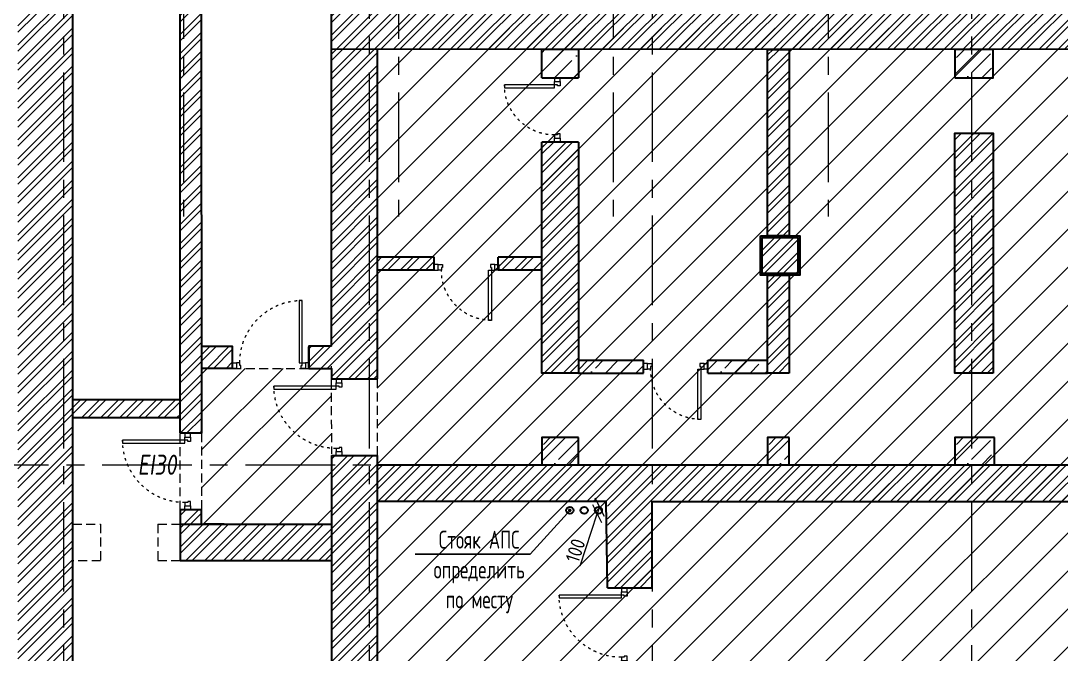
# Model space of a CAD drawing. Header units: millimetres. Extents: x -8689834 to 9419935, y 0 to 233063.
# Drawn here: x -334443 to -319917, y 72520 to 81366 of the extents above; entities that cross this region are included whole.
import ezdxf
from ezdxf import colors
from ezdxf.entities.mleader import LeaderData, LeaderLine
from ezdxf.math import Vec2, Vec3

# ---------------------------------------------------------------- set-up
doc = ezdxf.new("R2010")
doc.units = ezdxf.units.MM
doc.header["$MEASUREMENT"] = 0
for name, pattern in [('ACAD_ISO03W100', [30, 12, -18]), ('CENTER', [2, 1.25, -0.25, 0.25, -0.25]), ('TRATTEGGIATA', [0.75, 0.5, -0.25])]:
    doc.linetypes.add(name, pattern=pattern)
doc.layers.get('0').update_dxf_attribs({"color": 250, "lineweight": 9})
for name, color, linetype, lineweight in [('!!!_АР_перегородки блоки', 7, 'Continuous', 5), ('АР_Двери', 175, 'Continuous', 18), ('АР_МосжилНии_Стены', 127, 'Continuous', 30), ('АР_Оси', 195, 'Continuous', 9), ('АР_Отметки', 250, 'Continuous', 15), ('АР_Перегородки кирпич', 244, 'Continuous', 30), ('АР_Перегородки_кирпич_Штрих', 244, 'Continuous', 5), ('АР_Штриховка кирпич', 250, 'Continuous', 9), ('АР_Штриховка монолит', 250, 'Continuous', 9), ('Отв.СС', 234, 'Continuous', 9), ('Подвал', 250, 'Continuous', 30), ('СС_СКК_Лоток', 170, 'Continuous', 25)]:
    doc.layers.add(name, color=color, linetype=linetype, lineweight=lineweight)
doc.layers.add('АР_ПБ_Двери', color=7, linetype='Continuous', lineweight=15, true_color=0xdb0000)
doc.styles.add('GOST Common', font='GOST Common.ttf', dxfattribs={"width": 0.9, "height": 200})
doc.styles.add('ISOCPEUR', font='isocpeur.ttf', dxfattribs={"width": 0.7})
doc.styles.add('Архитект', font='isocpeur.ttf', dxfattribs={"width": 0.8, "oblique": 8})
doc.dimstyles.new('ADSK_Основной_2_мм', dxfattribs={"dimscale": 304.8, "dimtxt": 201.142999, "dimasz": 0.656168, "dimexe": 0.492126, "dimexo": 0.492126, "dimgap": 0.098425, "dimtad": 1, "dimdec": 1, "dimrnd": 0.1, "dimdsep": 46, "dimtxsty": 'GOST Common', "dimblk1": 'OBLIQUE', "dimblk2": 'OBLIQUE', "dimsah": 1, "dimcen": 0.09, "dimdle": 0.492126, "dimazin": 2, "dimtfac": 1, "dimtdec": 4, "dimtix": 1, "dimtmove": 0, "dimatfit": 3, "dimfxl": 1, "dimtvp": 1, "dimtolj": 1, "dimtzin": 0, "dimlwd": 20, "dimlwe": 20, "dimarcsym": 2})

# ---------------------------------------------------------------- blocks, each defined once
blk = doc.blocks.new('*U246')
for points in [[(-55, -80), (-55, 0), (-115, 0), (-115, -40), (-100, -40), (-100, -80), (-55, -80)], [(0, 0), (0, -80), (-55, -80), (-55, 0), (0, 0)], [(-1070, 0), (-1070, -80), (-1015, -80), (-1015, 0), (-1070, 0)], [(-1015, -80), (-1015, 0), (-955, 0), (-955, -40), (-970, -40), (-970, -80), (-1015, -80)]]:
    blk.add_lwpolyline(points)
blk.add_lwpolyline([(-100, -80), (-100, -950), (-140, -950), (-140, -80)], close=True)
at = {"linetype": 'ACAD_ISO03W100', "ltscale": 3}
blk.add_arc((-100, -80), 870, 180, 270, dxfattribs=at)
blk = doc.blocks.new('*U276')
blk.add_lwpolyline([(-100, 80), (-100, 780), (-140, 780), (-140, 80)], close=True)
for points in [[(-900, 0), (-900, 80), (-845, 80), (-845, 0), (-900, 0)], [(-845, 80), (-845, 0), (-785, 0), (-785, 40), (-800, 40), (-800, 80), (-845, 80)], [(-55, 80), (-55, 0), (-115, 0), (-115, 40), (-100, 40), (-100, 80), (-55, 80)], [(0, 0), (0, 80), (-55, 80), (-55, 0), (0, 0)]]:
    blk.add_lwpolyline(points)
at = {"linetype": 'ACAD_ISO03W100', "ltscale": 3}
blk.add_arc((-100, 80), 700, 90, 180, dxfattribs=at)
blk = doc.blocks.new('*U277')
for points in [[(-55, -80), (-55, 0), (-115, 0), (-115, -40), (-100, -40), (-100, -80), (-55, -80)], [(0, 0), (0, -80), (-55, -80), (-55, 0), (0, 0)], [(-900, 0), (-900, -80), (-845, -80), (-845, 0), (-900, 0)], [(-845, -80), (-845, 0), (-785, 0), (-785, -40), (-800, -40), (-800, -80), (-845, -80)]]:
    blk.add_lwpolyline(points)
blk.add_lwpolyline([(-100, -80), (-100, -780), (-140, -780), (-140, -80)], close=True)
at = {"linetype": 'ACAD_ISO03W100', "ltscale": 3}
blk.add_arc((-100, -80), 700, 180, 270, dxfattribs=at)
blk = doc.blocks.new('_DotSmall')
at = {"color": 0, "linetype": 'ByBlock', "const_width": 0.5}
blk.add_lwpolyline([(-0.0625, 0, 1), (0.0625, 0, 1)], format="xyb", close=True, dxfattribs=at)
blk = doc.blocks.new('_Oblique')
at = {"color": 0, "linetype": 'ByBlock', "lineweight": -2}
blk.add_line((-0.5, -0.5), (0.5, 0.5), dxfattribs=at)
blk = doc.blocks.new('*D1388')
at = {"layer": 'Отв.СС', "color": 0, "lineweight": 20, "transparency": 16777216}
for p in [(-326363, 74576), (-326633, 73754)]:
    blk.add_line(p, (-326394, 74481), dxfattribs=at)
at = {"layer": 'Отв.СС', "color": 0, "lineweight": 20, "transparency": 16777216, "xscale": 200, "yscale": 200, "zscale": 200}
for p, rotation in [((-326363, 74576), 251.8251707243051), ((-326394, 74481), 71.82517072430504)]:
    blk.add_blockref('_Oblique', p, dxfattribs=dict(at, rotation=rotation))
at = {"layer": 'Отв.СС', "color": 0, "transparency": 16777216, "insert": (-326700, 73968), "char_height": 200, "attachment_point": 5, "rotation": 71.8252, "style": 'GOST Common'}
blk.add_mtext('\\A1;100', dxfattribs=at)
blk = doc.blocks.new('_Dot')
at = {"color": 0, "linetype": 'ByBlock', "lineweight": -2}
blk.add_line((-0.5, 0), (-1, 0), dxfattribs=at)
at = {"color": 0, "linetype": 'ByBlock', "const_width": 0.5}
blk.add_lwpolyline([(-0.25, 0, 1), (0.25, 0, 1)], format="xyb", close=True, dxfattribs=at)
blk = doc.blocks.new('*U1732')
for points in [[(-55, -80), (-55, 0), (-115, 0), (-115, -40), (-100, -40), (-100, -80), (-55, -80)], [(0, 0), (0, -80), (-55, -80), (-55, 0), (0, 0)], [(-1070, 0), (-1070, -80), (-1015, -80), (-1015, 0), (-1070, 0)], [(-1015, -80), (-1015, 0), (-955, 0), (-955, -40), (-970, -40), (-970, -80), (-1015, -80)]]:
    blk.add_lwpolyline(points)
blk.add_lwpolyline([(-100, -80), (-100, -950), (-140, -950), (-140, -80)], close=True)
at = {"linetype": 'ACAD_ISO03W100', "ltscale": 3}
blk.add_arc((-100, -80), 870, 180, 270, dxfattribs=at)

msp = doc.modelspace()

# ---------------------------------------------------------------- hatches: boundary and pattern name
at = {"layer": '!!!_АР_перегородки блоки', "lineweight": 5, "ltscale": 100, "true_color": 0x636466}
h = msp.add_hatch(dxfattribs=at)
h.set_pattern_fill('ANSI31', color=251, scale=3000, angle=180, style=0)
h.paths.add_polyline_path([(-327484.708, 61936.604), (-327484.708, 62094), (-326484.708, 62094), (-326484.708, 61936.604), (-326484.708, 61850.244), (-326197.463, 61850.244), (-326197.463, 71514.553), (-325612.063, 71514.553), (-295741.642, 71514.553), (-295741.641, 71680), (-295741.641, 81263.107), (-329468.316, 81263.107), (-329468.316, 61850.244), (-327484.708, 61850.244)])
h = msp.add_hatch(dxfattribs=at)
h.set_pattern_fill('ANSI31', color=251, scale=3000, angle=180, style=0)
h.paths.add_polyline_path([(-330105.469, 74335.57), (-331919.42, 74332.351), (-331922.606, 76510.532), (-330108.656, 76511.461)])
at = {"layer": 'АР_Перегородки_кирпич_Штрих', "ltscale": 100}
h = msp.add_hatch(dxfattribs=at)
h.set_pattern_fill('ANSI32', color=256, scale=500)
h.paths.add_polyline_path([(-332219.281, 76075.325), (-333716.827, 76075.325), (-333716.827, 75825.325), (-332219.29, 75825.325)])
at = {"layer": 'АР_Штриховка кирпич', "ltscale": 100}
h = msp.add_hatch(dxfattribs=at)
h.set_pattern_fill('ANSI32', color=256, scale=500)
h.paths.add_polyline_path([(-329468.316, 82685.682), (-329972.026, 82685.682), (-329971.609, 84865.189), (-329569.454, 84865.112), (-329569.454, 83085.5), (-329065.818, 83085.5), (-329065.818, 81775.682), (-296113.817, 81775.661), (-296113.817, 83086), (-295478.348, 83086), (-295478.348, 86252.637), (-295076.831, 86252.633), (-295076.831, 82685.682), (-295715.317, 82685.682), (-295715.317, 81707.5), (-295705.291, 80957.162), (-329468.316, 80969.003)])
h = msp.add_hatch(dxfattribs=at)
h.set_pattern_fill('ANSI32', color=256, scale=500)
h.paths.add_polyline_path([(-339853.318, 82050.5), (-330106.827, 82051.497), (-330106.828, 80969.207), (-329468.316, 80969.003), (-329468.316, 82685.682), (-329576.827, 82685.682), (-329971.818, 82685.755), (-340493.318, 82685.682), (-340493.318, 64815.685), (-346842.012, 64815.685), (-346842.012, 55105.682), (-333741.706, 55105.68), (-333741.706, 61455.681), (-332347.87, 61455.684), (-332347.87, 62094), (-334239.751, 62094), (-334239.751, 55506.503), (-346441.827, 55506.497), (-346441.082, 64414.997), (-340492.572, 64415.003), (-340517.573, 61455.682), (-334214.005, 61455.682), (-334225.318, 62094.728), (-339853.263, 62094.728), (-339853.372, 64904.622)])
h = msp.add_hatch(dxfattribs=at)
h.set_pattern_fill('ANSI32', color=256, scale=500)
h.paths.add_polyline_path([(-333716.86, 82685.681), (-334136.666, 82685.681), (-334136.666, 62094), (-333716.794, 62094)])
h.paths.add_polyline_path([(-334136.666, 82685.682), (-334484.741, 82685.681), (-334484.741, 62094), (-334136.666, 62094)])
h = msp.add_hatch(dxfattribs=at)
h.set_pattern_fill('ANSI32', color=256, scale=500)
h.paths.add_polyline_path([(-332219.797, 75648.813), (-332218.616, 82051.51), (-331922.35, 82051.488), (-331922.119, 75607.235), (-332221.997, 75607.235), (-332219.297, 75648.769)])
h = msp.add_hatch(dxfattribs=at)
h.set_pattern_fill('ANSI32', color=256, scale=500)
h.paths.add_polyline_path([(-330106.213, 80969.137), (-329467.316, 80969.093), (-329468.316, 76363.5), (-330106.827, 76363.5), (-330106.827, 76510.844), (-330420.655, 76510.82), (-330420.655, 76821.958), (-330106.295, 76821.934)])
h = msp.add_hatch(dxfattribs=at)
h.set_pattern_fill('ANSI32', color=256, scale=500)
h.paths.add_polyline_path([(-324018.299, 80967.052), (-323719.939, 80967.025), (-323719.368, 78362.828), (-324017.342, 78362.81)])
h = msp.add_hatch(dxfattribs=at)
h.set_pattern_fill('ANSI32', color=256, scale=500)
h.paths.add_polyline_path([(-321403.962, 76683.99), (-321403.519, 79796.715), (-320864.838, 79796.671), (-320865.281, 76443.946), (-321403.576, 76443.946), (-321403.576, 76683.946)])
h = msp.add_hatch(dxfattribs=at)
h.set_pattern_fill('ANSI32', color=256, scale=500)
h.paths.add_polyline_path([(-327169.704, 76683.99), (-327169.261, 79671.298), (-326656.884, 79671.254), (-326657.327, 76443.946), (-327169.318, 76443.946), (-327169.318, 76683.946)])
h = msp.add_hatch(dxfattribs=at)
h.set_pattern_fill('ANSI32', color=256, scale=500)
h.paths.add_polyline_path([(-324118.299, 78362.828), (-323567.628, 78362.793), (-323567.057, 77812.819), (-324117.342, 77812.81)])
h = msp.add_hatch(dxfattribs=at)
h.set_pattern_fill('ANSI32', color=256, scale=500)
h.paths.add_polyline_path([(-329469.273, 78062.464), (-328671.477, 78062.433), (-328670.907, 77882.459), (-329468.316, 77882.446)])
h = msp.add_hatch(dxfattribs=at)
h.set_pattern_fill('ANSI32', color=256, scale=500)
h.paths.add_polyline_path([(-327777.279, 78062.464), (-327169.603, 78062.433), (-327169.033, 77882.459), (-327776.323, 77882.446)])
h = msp.add_hatch(dxfattribs=at)
h.set_pattern_fill('ANSI32', color=256, scale=500)
h.paths.add_polyline_path([(-324018.347, 77813.023), (-323719.987, 77812.997), (-323719.417, 76444.159), (-324017.391, 76444.141)])
h = msp.add_hatch(dxfattribs=at)
h.set_pattern_fill('ANSI32', color=256, scale=500)
h.paths.add_polyline_path([(-331920.247, 76821.976), (-331490.94, 76821.945), (-331490.37, 76510.858), (-331919.291, 76510.844)])
h = msp.add_hatch(dxfattribs=at)
h.set_pattern_fill('ANSI32', color=256, scale=500)
h.paths.add_polyline_path([(-330107.214, 62334.044), (-330107.02, 75293.522), (-329468.123, 75293.478), (-329468.316, 62094), (-330106.827, 62094), (-330106.827, 62334)])
h = msp.add_hatch(dxfattribs=at)
h.set_pattern_fill('ANSI32', color=256, scale=500)
h.paths.add_polyline_path([(-314247.975, 75165.375), (-314248.018, 74653.009), (-329468.316, 74654.009), (-329468.316, 75165.99)])
h = msp.add_hatch(dxfattribs=at)
h.set_pattern_fill('ANSI32', color=256, scale=500)
h.paths.add_polyline_path([(-331919.419, 74537.235), (-332219.301, 74537.235), (-332219.301, 74335.028), (-331919.419, 74335.028)])
h.paths.add_polyline_path([(-330106.827, 74335.028), (-331960.604, 74335.028), (-332241.41, 74335.028), (-332219.301, 74335.028), (-332219.301, 73822.611), (-330106.827, 73822.711)])
h.paths.add_polyline_path([(-333716.828, 74335.017), (-333716.83, 74335.018), (-333716.822, 73822.675), (-333716.827, 73822.679)])
h = msp.add_hatch(dxfattribs=at)
h.set_pattern_fill('ANSI32', color=256, scale=500)
h.paths.add_polyline_path([(-326253.183, 74660.017), (-325627.792, 74656.991), (-325627.222, 73443.48), (-326252.227, 73446.462)])
at = {"layer": 'АР_Штриховка монолит', "ltscale": 300}
h = msp.add_hatch(dxfattribs=at)
h.set_pattern_fill('ANSI35', color=256, scale=1500)
h.paths.add_polyline_path([(-327170.274, 80968.106), (-326657.112, 80968.075), (-326656.542, 80567.013), (-327169.318, 80567)])
h = msp.add_hatch(dxfattribs=at)
h.set_pattern_fill('ANSI35', color=256, scale=1200)
h.set_pattern_definition([(45, (21477.85, 4324), (-212.13203, 212.13203), []), (45, (21689.98, 4324), (-212.13203, 212.13203), [375, -75, 0, -75])])
h.paths.add_polyline_path([(-321404.533, 80968.106), (-320891.371, 80968.075), (-320890.8, 80567.013), (-321403.576, 80567)])
h = msp.add_hatch(dxfattribs=at)
h.set_pattern_fill('ANSI35', color=256, scale=1200)
h.set_pattern_definition([(45, (16224.6, 200.95), (-212.13203, 212.13203), []), (45, (16436.73, 200.95), (-212.13203, 212.13203), [375, -75, 0, -75])])
h.paths.add_polyline_path([(-326657.784, 76623.964), (-325749.829, 76623.933), (-325749.259, 76443.959), (-326656.827, 76443.946)])
h = msp.add_hatch(dxfattribs=at)
h.set_pattern_fill('ANSI35', color=256, scale=1200)
h.set_pattern_definition([(45, (18031.88, 200.95), (-212.13203, 212.13203), []), (45, (18244.02, 200.95), (-212.13203, 212.13203), [375, -75, 0, -75])])
h.paths.add_polyline_path([(-324850.5, 76623.964), (-324017.673, 76623.933), (-324017.102, 76443.959), (-324849.544, 76443.946)])
h = msp.add_hatch(dxfattribs=at)
h.set_pattern_fill('ANSI35', color=256, scale=1200)
h.set_pattern_definition([(45, (15712.1, -1077.32), (-212.13203, 212.13203), []), (45, (15924.24, -1077.32), (-212.13203, 212.13203), [375, -75, 0, -75])])
h.paths.add_polyline_path([(-327170.274, 75544.21), (-326657.112, 75544.175), (-326656.542, 75165.691), (-327169.318, 75165.682)])
h = msp.add_hatch(dxfattribs=at)
h.set_pattern_fill('ANSI35', color=256, scale=1200)
h.set_pattern_definition([(45, (18864.04, -1077.32), (-212.13203, 212.13203), []), (45, (19076.17, -1077.32), (-212.13203, 212.13203), [375, -75, 0, -75])])
h.paths.add_polyline_path([(-324018.347, 75544.21), (-323716.806, 75544.175), (-323716.236, 75165.691), (-324017.391, 75165.682)])
h = msp.add_hatch(dxfattribs=at)
h.set_pattern_fill('ANSI35', color=256, scale=1200)
h.set_pattern_definition([(45, (21477.85, -1077.32), (-212.13203, 212.13203), []), (45, (21689.98, -1077.32), (-212.13203, 212.13203), [375, -75, 0, -75])])
h.paths.add_polyline_path([(-321404.532, 75544.21), (-320891.37, 75544.175), (-320890.8, 75165.691), (-321403.576, 75165.682)])

# ---------------------------------------------------------------- linework, layer by layer
at = {"color": 1, "lineweight": 30}
for centre in [(-326778.713, 74528.857), (-326578.713, 74528.857), (-326378.713, 74528.857)]:
    msp.add_circle(centre, 50, dxfattribs=at)
at = {"layer": 'АР_МосжилНии_Стены', "ltscale": 100}
for p, q in [((-332219.297, 75607.235), (-332219.078, 82051.499)), ((-331923.268, 82051.499), (-331919.419, 75607.235)), ((-330106.828, 80826.455), (-330106.827, 82051.5)), ((-329468.316, 80969.003), (-329468.316, 76363.5)), ((-330106.295, 76821.934), (-330106.826, 80826.455)), ((-330420.655, 76510.996), (-330420.655, 76810.874)), ((-331919.419, 75607.235), (-332219.297, 75607.235)), ((-331602.429, 74335.017), (-331883.235, 74335.017)), ((-330106.827, 73822.69), (-332219.302, 73822.69))]:
    msp.add_line(p, q, dxfattribs=at)
for points in [[(-333716.827, 62094), (-333716.827, 62094), (-333716.827, 82051.5)], [(-295079.398, 80956.943), (-330109.369, 80969.228)], [(-327169.318, 80567), (-327169.318, 80968.197), (-326656.827, 80968.197), (-326656.827, 80567)], [(-327169.318, 80567), (-326656.827, 80567)], [(-326656.827, 79671.276), (-326656.827, 76443.946), (-327169.318, 76443.946), (-327169.318, 79671.276)], [(-326656.827, 79671.276), (-327169.318, 79671.276)], [(-328671.192, 78062.446), (-329468.316, 78062.446)], [(-328671.374, 78062.446), (-329268.38, 78062.446)], [(-328671.374, 77882.446), (-328671.374, 78062.446)], [(-328671.192, 77882.446), (-328671.192, 78062.446)], [(-327169.318, 78062.446), (-327776.323, 78062.446)], [(-327776.323, 77882.446), (-327776.323, 78062.446)], [(-328671.192, 77882.446), (-329468.316, 77882.446)], [(-328671.374, 77882.446), (-329268.38, 77882.446)], [(-327169.318, 77882.446), (-327776.323, 77882.446)], [(-331919.291, 76821.958), (-331490.655, 76821.958), (-331490.655, 76510.844), (-331919.291, 76510.844)], [(-330106.295, 76821.934), (-330420.655, 76821.958), (-330420.655, 76510.82), (-330106.827, 76510.844), (-330106.827, 76363.5), (-329468.316, 76363.5)], [(-326656.827, 76623.946), (-325749.544, 76623.946)], [(-325749.544, 76443.946), (-325749.544, 76623.946)], [(-324849.544, 76623.946), (-324017.391, 76623.946)], [(-324849.544, 76443.946), (-324849.544, 76623.946)], [(-326656.827, 76443.946), (-325749.544, 76443.946)], [(-324849.544, 76443.946), (-324017.391, 76443.946)], [(-330106.827, 75293.5), (-330106.827, 62099.438)], [(-330106.827, 75293.5), (-329468.316, 75293.5), (-329468.316, 62094)], [(-329468.316, 75165.682), (-314247.997, 75165.682), (-314247.997, 74654.01)], [(-331919.419, 74335.047), (-331919.419, 74537.235), (-332219.301, 74537.235), (-332219.302, 73822.69)], [(-326252.227, 73446.462), (-326270.773, 74654.009), (-329468.316, 74654.009)], [(-325627.507, 73446.462), (-325627.507, 74654.009), (-318274.066, 74654.01), (-318274.066, 73046.31), (-317829.408, 73046.316), (-317829.408, 73046.316), (-317829.408, 74654.01)], [(-332219.301, 74335.028), (-330106.827, 74335.028)], [(-326252.227, 73446.462), (-325627.507, 73446.462)]]:
    msp.add_lwpolyline(points, dxfattribs=at)
for points in [[(-323716.473, 78362.81), (-324017.342, 78362.81), (-324017.391, 80967.038), (-323716.521, 80967.038)], [(-321403.576, 80567), (-320865.059, 80567), (-320865.059, 80966.08), (-321403.576, 80966.08)], [(-320865.059, 76443.946), (-321403.576, 76443.946), (-321403.576, 79796.693), (-320865.059, 79796.693)], [(-324117.342, 78362.81), (-323567.342, 78362.81), (-323567.342, 77812.81), (-324117.342, 77812.81)], [(-324092.342, 78337.81), (-323592.342, 78337.81), (-323592.342, 77837.81), (-324092.342, 77837.81)], [(-323716.521, 76443.946), (-324017.391, 76443.946), (-324017.342, 77812.81), (-323716.473, 77812.81)], [(-326656.827, 75544.193), (-327169.318, 75544.193), (-327169.318, 75165.682), (-326656.827, 75165.682)], [(-323716.521, 75544.193), (-324017.391, 75544.193), (-324017.391, 75165.682), (-323716.521, 75165.682)], [(-320850.059, 75544.193), (-321403.576, 75544.193), (-321403.576, 75165.682), (-320850.059, 75165.682)]]:
    msp.add_lwpolyline(points, close=True, dxfattribs=at)
at = {"layer": 'АР_Оси', "linetype": 'CENTER', "ltscale": 1000}
for p, q in [((-332172.071, 134363.151), (-332172.071, 78630.803)), ((-329172.071, 134363.151), (-329172.071, 78630.803)), ((-326172.071, 134363.151), (-326172.071, 78630.803)), ((-323172.071, 134363.151), (-323172.071, 78630.803)), ((-329577.01, 53394.411), (-329577.01, 87701.889)), ((-325622.01, 53394.411), (-325622.01, 87701.889)), ((-321167.01, 53394.411), (-321167.01, 87701.889)), ((-333842.01, 53394.411), (-333842.01, 82776.945)), ((-359305.765, 75165.682), (-275708.6, 75165.682))]:
    msp.add_line(p, q, dxfattribs=at)
at = {"layer": 'АР_Перегородки кирпич', "linetype": 'Continuous', "ltscale": 100}
for p, q in [((-333716.827, 76075.325), (-332219.297, 76075.325)), ((-333716.827, 75825.325), (-332219.297, 75825.325))]:
    msp.add_line(p, q, dxfattribs=at)
at = {"layer": 'Подвал', "linetype": 'TRATTEGGIATA', "lineweight": 13, "ltscale": 250}
for p, q in [((-331490.655, 76510.996), (-330420.655, 76510.996)), ((-330109.566, 76544.367), (-330106.827, 75318.147)), ((-329468.316, 76363.5), (-329469.101, 75293.5)), ((-332219.301, 74537.235), (-332219.297, 75607.235)), ((-331919.419, 75607.235), (-331919.419, 74537.235)), ((-333716.827, 74335.018), (-333328.36, 74335.017)), ((-333328.36, 74335.017), (-333328.353, 73822.679)), ((-332528.36, 74335.028), (-332528.353, 73822.689)), ((-333328.353, 73822.679), (-333716.822, 73822.675)), ((-332219.302, 73822.69), (-332528.353, 73822.69))]:
    msp.add_line(p, q, dxfattribs=at)
msp.add_lwpolyline([(-332528.36, 74335.028), (-332219.301, 74335.028)], dxfattribs=at)

# ---------------------------------------------------------------- block references
at = {"layer": 'АР_Двери', "xscale": -1}
for name, p, rotation in [('*U277', (-326911.512, 80571.276), 270), ('*U276', (-327771.374, 77962.446), 180), ('*U1732', (-330415.706, 76510.82), 180), ('*U276', (-324849.544, 76579.358), 180), ('*U246', (-329959.584, 76363.5), 270), ('*U246', (-332072.058, 75607.235), 270), ('*U246', (-325978.486, 73446.462), 270)]:
    msp.add_blockref(name, p, dxfattribs=dict(at, rotation=rotation))

# ---------------------------------------------------------------- texts
at = {"layer": 'АР_ПБ_Двери', "lineweight": 35, "style": 'Архитект', "oblique": 8, "width": 0.8}
msp.add_text('EI30', height=280, dxfattribs=at).set_placement((-332811.678, 75026.05))

# ---------------------------------------------------------------- dimensions: what is measured, and where the dimension line sits
at = {"layer": 'Отв.СС', "color": 1}
dim = msp.add_diameter_dim_2p(p1=(-326363.117, 74576.363), p2=(-326394.309, 74481.352), dimstyle='ADSK_Основной_2_мм', override={"dimpost": '<>'}, dxfattribs=at)
dim.commit()
dim.dimension.update_dxf_attribs({"geometry": '*D1388', "text_midpoint": (-326699.671, 73967.987)})

# ---------------------------------------------------------------- leaders
at = {"layer": 'АР_Отметки'}
ml = msp.add_multileader_mtext('Standard', dxfattribs=at)
ml.set_content('{\\W0.8;-2,430}', color=256, style='ISOCPEUR')
ml.set_leader_properties(color=256, linetype='Continuous', lineweight=-1)
ml.set_arrow_properties(name='DOTSMALL')
ml.build(insert=Vec2(0, 0))
ml.multileader.update_dxf_attribs({"has_text_frame": 1, "text_left_attachment_type": 4, "text_right_attachment_type": 4, "dogleg_length": 100, "arrow_head_size": 180})
ctx = ml.context
ctx.base_point, ctx.char_height, ctx.arrow_head_size, ctx.landing_gap_size, ctx.plane_origin = Vec3(-336711.886, 117132.656), 250, 180, 50, Vec3(-335659.193, 115477.482)
ctx.left_attachment, ctx.right_attachment = 4, 4
notes = []
notes.append((ctx, [(0, (0, 0, 0), (0, 0), (1, 0), 1, [])]))
ctx.mtext.insert, ctx.mtext.width, ctx.mtext.line_spacing_style, ctx.mtext.flow_direction = Vec3(-336661.886, 117465.989), 852.69703, 2, 5
ml = msp.add_multileader_mtext('Standard', dxfattribs=at)
ml.set_content('{\\W0.8;-2,730}', color=256, style='ISOCPEUR')
ml.set_leader_properties(color=256, linetype='Continuous', lineweight=-1)
ml.set_arrow_properties(name='DOTSMALL')
ml.build(insert=Vec2(0, 0))
ml.multileader.update_dxf_attribs({"has_text_frame": 1, "text_left_attachment_type": 4, "text_right_attachment_type": 4, "dogleg_length": 100, "arrow_head_size": 180})
ctx = ml.context
ctx.base_point, ctx.char_height, ctx.arrow_head_size, ctx.landing_gap_size, ctx.plane_origin = Vec3(-346371.356, 101933.6), 250, 180, 50, Vec3(-346327.75, 100655.48)
ctx.left_attachment, ctx.right_attachment = 4, 4
notes.append((ctx, [(0, (0, 0, 0), (0, 0), (1, 0), 1, [])]))
ctx.mtext.insert, ctx.mtext.width, ctx.mtext.defined_height, ctx.mtext.line_spacing_style, ctx.mtext.flow_direction = Vec3(-346321.356, 102266.933), 769.98896, 343.888, 2, 5
ml = msp.add_multileader_mtext('Standard', dxfattribs=at)
ml.set_content('{\\W0.8;-2,730}', color=256, style='ISOCPEUR')
ml.set_leader_properties(color=256, linetype='Continuous', lineweight=-1)
ml.set_arrow_properties(name='DOTSMALL')
ml.build(insert=Vec2(0, 0))
ml.multileader.update_dxf_attribs({"has_text_frame": 1, "text_left_attachment_type": 4, "text_right_attachment_type": 4, "dogleg_length": 100, "arrow_head_size": 180})
ctx = ml.context
ctx.base_point, ctx.char_height, ctx.arrow_head_size, ctx.landing_gap_size, ctx.plane_origin = Vec3(-343122.46, 91149.378), 250, 180, 50, Vec3(-347780.969, 87297.071)
ctx.left_attachment, ctx.right_attachment = 4, 4
notes.append((ctx, [(0, (0, 0, 0), (0, 0), (1, 0), 1, [])]))
ctx.mtext.insert, ctx.mtext.width, ctx.mtext.defined_height, ctx.mtext.line_spacing_style, ctx.mtext.flow_direction = Vec3(-343072.46, 91482.712), 769.98896, 343.888, 2, 5
ml = msp.add_multileader_mtext('Standard', dxfattribs=at)
ml.set_content('{\\W0.8;-2,430}', color=256, style='ISOCPEUR')
ml.set_leader_properties(color=256, linetype='Continuous', lineweight=-1)
ml.set_arrow_properties(name='DOTSMALL')
ml.build(insert=Vec2(0, 0))
ml.multileader.update_dxf_attribs({"has_text_frame": 1, "text_left_attachment_type": 4, "text_right_attachment_type": 4, "dogleg_length": 100, "arrow_head_size": 180})
ctx = ml.context
ctx.base_point, ctx.char_height, ctx.arrow_head_size, ctx.landing_gap_size, ctx.plane_origin = Vec3(-334177.775, 87942.722), 250, 180, 50, Vec3(-333125.082, 86287.549)
ctx.left_attachment, ctx.right_attachment = 4, 4
notes.append((ctx, [(0, (0, 0, 0), (0, 0), (1, 0), 1, [])]))
ctx.mtext.insert, ctx.mtext.width, ctx.mtext.line_spacing_style, ctx.mtext.flow_direction = Vec3(-334127.775, 88276.056), 852.69703, 2, 5
at = {"layer": 'СС_СКК_Лоток', "color": 1, "lineweight": 0, "transparency": 33554687}
ml = msp.add_multileader_mtext('Standard', dxfattribs=at)
ml.set_content('Стояк АПС\\Pопределить по месту', color=1, style='ISOCPEUR')
ml.set_leader_properties()
ml.set_arrow_properties(name='DOT')
ml.build(insert=Vec2(0, 0))
ml.multileader.update_dxf_attribs({"text_left_attachment_type": 6, "text_right_attachment_type": 6, "dogleg_length": 100, "arrow_head_size": 50})
ctx = ml.context
ctx.base_point, ctx.char_height, ctx.arrow_head_size, ctx.landing_gap_size, ctx.plane_origin = Vec3(-328655.226, 73919.028), 250, 50, 0, Vec3(-326077.153, 71593.492)
ctx.left_attachment, ctx.right_attachment, ctx.text_align_type = 6, 6, 1
notes.append((ctx, [(0, (1, 1, 0), (-327330.226, 73919.028), (-1, 0), 100, [(0, [(-326778.713, 74528.857)], 0, [])])]))
ctx.mtext.insert, ctx.mtext.width, ctx.mtext.defined_height, ctx.mtext.alignment, ctx.mtext.flow_direction = Vec3(-328042.726, 74244.028), 1493.31818, 690.218, 2, 5
for ctx, leaders in notes:
    for number, flags, end, landing, length, lines in leaders:
        leader = LeaderData()
        leader.index, (leader.has_last_leader_line, leader.has_dogleg_vector, leader.attachment_direction) = number, flags
        leader.last_leader_point, leader.dogleg_vector, leader.dogleg_length = Vec3(end), Vec3(landing), length
        for number, points, colour, breaks in lines:
            line = LeaderLine()
            line.index, line.vertices, line.color, line.breaks = number, Vec3.list(points), colors.encode_raw_color(colour), breaks
            leader.lines.append(line)
        ctx.leaders.append(leader)

doc.saveas('drawing.dxf')
